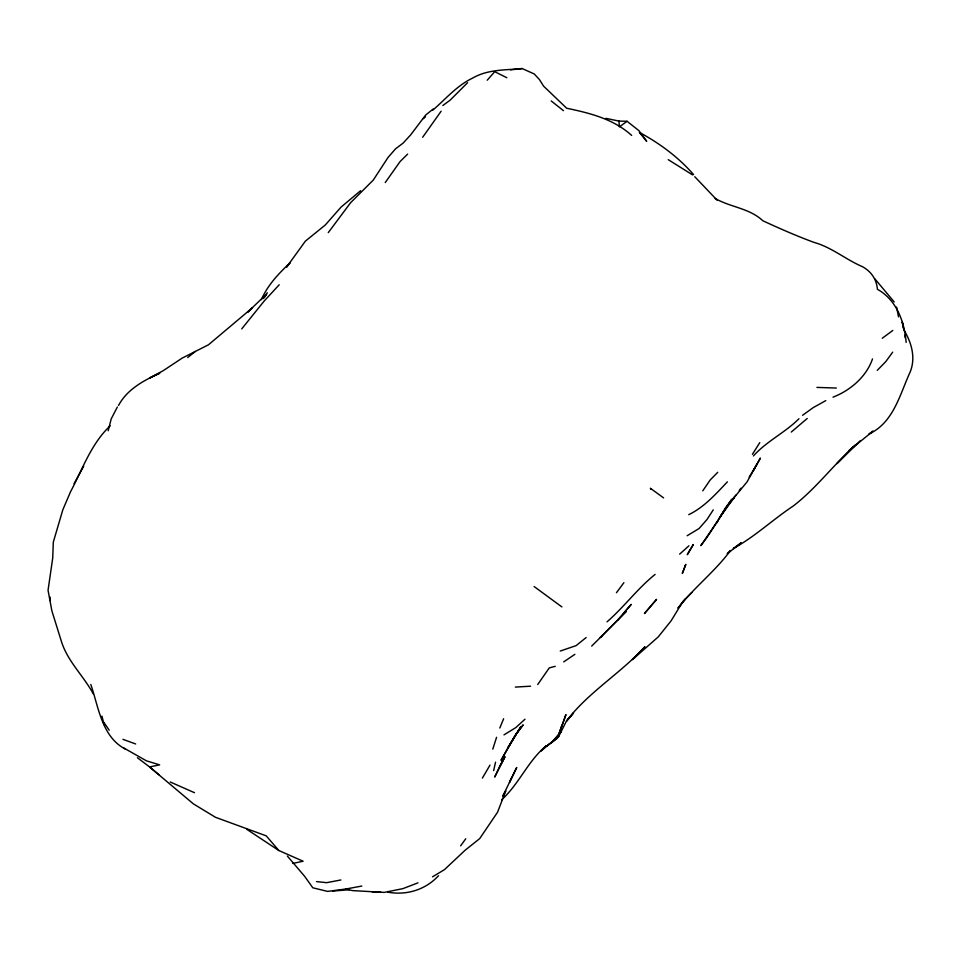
<?xml version="1.0" encoding="UTF-8"?>
<svg xmlns="http://www.w3.org/2000/svg" width="961" height="961" viewBox="0 0 961 961"><rect width="100%" height="100%" fill="white"/><g stroke="black" fill="none" stroke-linecap="round" stroke-linejoin="round"><path stroke-width="1.44" d="M108.173 430.768L111.212 418.888L117.338 407.032M493.642 770.59L495.552 762.169M492.777 749.16L496.573 737.291M559.146 733.579L565.873 714.792L559.146 733.579L561.777 725.471M118.527 405.458C127.104 389.385 143.79 380.376 159.814 373.144L149.808 377.949L163.082 370.754L182.194 358.105L208.465 344.795L252.539 307.664L247.602 312.217L265.416 295.135M499.804 728.03L503.636 718.744M93.409 694.106C83.775 676.148 68.123 661.925 61.696 642.344L51.846 610.752L48.05 590.306L52.711 558.089L53.311 542.124L62.837 509.75L70.525 491.792C82.514 469.256 91.127 443.706 110.215 425.795M872.504 358.921C866.341 376.82 850.329 390.442 833.019 397.169M511.588 777.713L509.474 782.434L516.73 767.503L502.915 795.876M499.552 766.746L494.699 777.089L505.018 756.679L499.552 766.746L503.588 759.274M261.416 299.64C267.59 285.153 278.702 273.561 289.994 262.858L286.642 267.074L305.382 241.139L325.286 224.994L341.119 207.035L360.615 190.71M74.045 483.695L83.691 466.217M716.462 523.349L725.435 507.949L731.898 499.167L719.477 517.859L734.348 497.245C721.435 512.153 713.11 530.208 700.821 545.62L717.903 520.754M753.064 471.226L760.391 458.061L747.045 481.905L728.906 503.876L735.934 495.071M502.855 795.972L505.786 790.879L497.546 812.225L479.731 838.569L465.064 850.281L444.462 869.645L432.51 876.828M757.256 463.67L749.172 477.221M482.398 778.086L489.99 765.112M752.415 454.289L759.803 442.601M713.278 509.859L706.96 519.541L699.067 528.538L687.163 535.733M263.326 298.547L267.242 292.721M702.767 490.831L710.179 479.983L717.723 472.319M537.704 684.556L549.248 667.919L555.206 666.321M328.266 232.634L350.621 202.687L373.264 180.103L388.064 157.412L395.56 148.823L403.176 143.057L410.695 134.84L425.615 115.104L433.207 108.977M385.241 182.554L400.1 161.544L407.644 154.096M264.263 297.562L266.702 294.174M422.672 137.243L441.135 111.212M460.643 845.8L465.737 838.797M739.285 490.494L740.955 488.212M892.685 352.17L885.79 361.612L877.285 370.321M616.445 592.721L623.893 582.69M241.728 328.89L264.167 301.057L279.207 284.768M685.337 598.967L677.949 608.181C693.914 587.639 714.972 571.507 730.516 550.521L727.225 553.788L741.219 542.785L733.315 548.539C754.974 536.646 772.884 519.481 793.318 505.979C815.841 488.584 832.983 465.532 853.969 446.385L849.14 450.517L873.105 431.105L869.753 433.411M617.659 620.133L626.224 611.436L600.397 637.455L617.659 620.133L631.209 604.397L623.425 613.43M487.215 80.219L494.723 71.679L506.831 77.721M727.393 481.845C715.717 494.11 704.269 507.144 688.761 514.664M546.208 745.76C527.949 760.956 519.168 783.9 501.702 799.732M607.016 621.851C624.097 606.992 637.443 588.588 655.114 574.402M546.172 745.772L541.079 750.973L558.761 736.366L566.041 721.891L573.525 712.978L566.413 721.062C588.492 692.04 620.554 673.433 644.927 646.729L632.458 659.63L658.225 636.915L671.078 620.866L683.115 601.202L691.836 592.589M855.578 444.583L836.935 463.61L860.491 440.534M807.216 418.479L791.287 432.054M591.688 646.08L602.415 635.461L600.397 637.455M798.951 418.732C785.017 432.726 766.722 441.111 753.424 455.934M524.994 719.212L515.781 727.621L503.984 734.865M467.587 82.694L450.168 100.136L442.841 105.518M423.429 118.635L425.483 116.774M679.631 554.161L688.929 545.8M438.492 875.735C425.507 889.85 406.419 895.64 387.619 892.132M432.69 110.263C445.652 99.067 456.943 85.529 472.692 78.057C487.888 69.228 505.33 70.201 522.147 68.555L534.244 73.961L539.457 79.595L543.626 86.19L566.678 108.233C589.994 113.134 613.418 118.924 631.665 135.405M586.138 637.563L576.132 645.612L560.251 651.041M187.719 357.54L195.323 351.45M882.27 338.248L892.817 330.452M693.578 174.59C678.31 157.111 659.739 143.381 639.389 132.402L646.693 141.327L638.909 130.648L627.077 121.29L619.449 126.84L618.932 121.086L606.067 118.359M802.567 415.296L813.282 407.572L825.775 400.629M868.636 434.192C893.658 422.768 899.748 394.527 910.259 371.787C915.941 357.42 911.424 342.224 903.7 329.659M563.735 661.865L574.882 654.333M417.975 882.847L402.899 888.637L384.304 892.397L352.351 890.595L346.056 888.973L327.593 891.4L312.805 887.784L304.601 876.276L287.387 856.083M292.889 863.422L303.111 861.224L278.858 850.521L246.725 829.271M340.891 879.964L326.644 882.678L316.541 881.597M346.056 888.973L361.816 886.054M510.483 69.901L522.147 68.555M332.65 891.075L349.263 889.73M515.336 687.091L530.568 686.19M372.123 891.892L380.58 892.024M618.932 121.086L627.077 121.29M816.91 387.403L836.322 388.04M122.948 739.333L135.645 743.97M194.47 792.693L170.229 781.99M715.152 198.446C730.516 207.348 749.4 208.093 762.89 220.79C779.695 228.538 796.657 235.986 814.015 242.388C831.806 247.337 845.776 259.566 862.473 266.69C871.255 271.567 876.54 279.219 877.417 289.273C896.685 300.036 904.385 321.671 906.151 342.428M668.243 159.658L692.593 174.926M123.897 748.042L146.432 760.836L159.646 764.86L149.508 766.962L159.394 775.059M125.194 749.027C101.734 736.606 98.659 707.284 90.802 684.46M663.595 497.894L650.357 488.248L650.885 489.293M561.885 606.92L534.112 586.534M137.411 757.748L149.003 766.506M551.206 100.941L563.47 110.683M149.652 767.034L193.401 803.889L215.456 817.282L266.257 835.866L278.858 850.521M694.767 176.716L717.338 200.429M894.21 301.946L874.822 278.798M103.836 722.324L109.206 730.204M101.962 716.137L104.088 724.678M903.604 328.758L902.283 322.139L903.388 327.941M896.589 307.1L898.535 316.866M904.769 335.185L905.322 338.08M50.092 597.093L50.176 600.529M685.289 565.524L682.298 573.465L685.866 564.347L685.289 565.524M508.369 746.973L501.041 760.319L516.309 733.892L520.874 726.648L508.369 746.973L516.309 733.892L523.192 724.87L515.733 734.612L508.369 746.973M689.409 551.073L687.271 554.725L693.301 544.515L689.409 551.073M561.356 731.321L553.932 740.523L546.244 746.361L556.827 738.577L558.761 736.366L551.182 742.985L561.356 731.321M656.483 599.472L644.531 613.454L656.483 599.472"/></g></svg>
